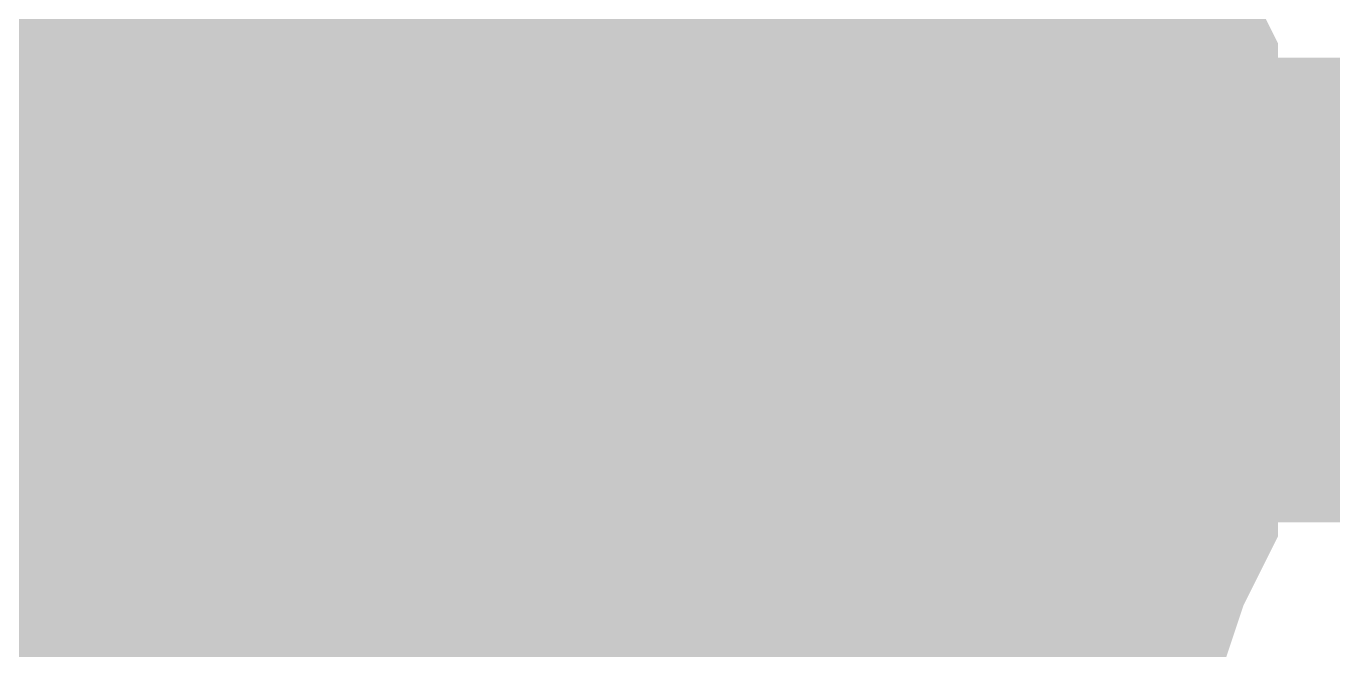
# Model space of a CAD drawing. Header units: inches. Extents: x 0 to 22.3, y 0 to 15.7.
# Drawn here: x 6.1945 to 6.22767, y 7.49079 to 7.50663 of the extents above; entities that cross this region are included whole.
import ezdxf

# ---------------------------------------------------------------- set-up
doc = ezdxf.new("R2010")
doc.units = ezdxf.units.IN
doc.header["$MEASUREMENT"] = 0
doc.layers.add('Sheet', color=255, linetype='Continuous')

msp = doc.modelspace()

# ---------------------------------------------------------------- linework, layer by layer
at = {"layer": 'Sheet'}
for points in [[(6.890067, 7.617948, 0.0118, 0.0118, 0), (6.200928, 7.617948, 0.0118, 0.0118, 0), (6.200928, 7.499932, 0.0118, 0.0118, 0)], [(6.216399, 7.512751, 0.0118, 0.0118, 0), (6.216841, 7.511867, 0.0118, 0.0118, 0), (6.217283, 7.510983, 0.0118, 0.0118, 0), (6.218167, 7.510099, 0.0118, 0.0118, 0), (6.218609, 7.509657, 0.0118, 0.0118, 0), (6.219051, 7.508773, 0.0118, 0.0118, 0), (6.219051, 7.507889, 0.0118, 0.0118, 0), (6.219493, 7.507005, 0.0118, 0.0118, 0), (6.219935, 7.505678, 0.0118, 0.0118, 0), (6.220377, 7.504794, 0.0118, 0.0118, 0), (6.220377, 7.50391, 0.0118, 0.0118, 0), (6.220377, 7.503026, 0.0118, 0.0118, 0), (6.220819, 7.502142, 0.0118, 0.0118, 0), (6.220819, 7.500816, 0.0118, 0.0118, 0), (6.220819, 7.499932, 0.0118, 0.0118, 0)], [(6.216399, 7.512751, 0.0118, 0.0118, 0), (6.216841, 7.511867, 0.0118, 0.0118, 0), (6.217283, 7.510983, 0.0118, 0.0118, 0), (6.218167, 7.510099, 0.0118, 0.0118, 0), (6.218609, 7.509657, 0.0118, 0.0118, 0), (6.219051, 7.508773, 0.0118, 0.0118, 0), (6.219051, 7.507889, 0.0118, 0.0118, 0), (6.219493, 7.507005, 0.0118, 0.0118, 0), (6.219935, 7.505678, 0.0118, 0.0118, 0), (6.220377, 7.504794, 0.0118, 0.0118, 0), (6.220377, 7.50391, 0.0118, 0.0118, 0), (6.220377, 7.503026, 0.0118, 0.0118, 0), (6.220819, 7.502142, 0.0118, 0.0118, 0), (6.220819, 7.500816, 0.0118, 0.0118, 0), (6.220819, 7.499932, 0.0118, 0.0118, 0)], [(6.216399, 7.512751, 0.0118, 0.0118, 0), (6.216841, 7.511867, 0.0118, 0.0118, 0), (6.217283, 7.510983, 0.0118, 0.0118, 0), (6.218167, 7.510099, 0.0118, 0.0118, 0), (6.218609, 7.509657, 0.0118, 0.0118, 0), (6.219051, 7.508773, 0.0118, 0.0118, 0), (6.219051, 7.507889, 0.0118, 0.0118, 0), (6.219493, 7.507005, 0.0118, 0.0118, 0), (6.219935, 7.505678, 0.0118, 0.0118, 0), (6.220377, 7.504794, 0.0118, 0.0118, 0), (6.220377, 7.50391, 0.0118, 0.0118, 0), (6.220377, 7.503026, 0.0118, 0.0118, 0), (6.220819, 7.502142, 0.0118, 0.0118, 0), (6.220819, 7.500816, 0.0118, 0.0118, 0), (6.220819, 7.499932, 0.0118, 0.0118, 0)], [(6.216399, 7.512751, 0.0118, 0.0118, 0), (6.216841, 7.511867, 0.0118, 0.0118, 0), (6.217283, 7.510983, 0.0118, 0.0118, 0), (6.218167, 7.510099, 0.0118, 0.0118, 0), (6.218609, 7.509657, 0.0118, 0.0118, 0), (6.219051, 7.508773, 0.0118, 0.0118, 0), (6.219051, 7.507889, 0.0118, 0.0118, 0), (6.219493, 7.507005, 0.0118, 0.0118, 0), (6.219935, 7.505678, 0.0118, 0.0118, 0), (6.220377, 7.504794, 0.0118, 0.0118, 0), (6.220377, 7.50391, 0.0118, 0.0118, 0), (6.220377, 7.503026, 0.0118, 0.0118, 0), (6.220819, 7.502142, 0.0118, 0.0118, 0), (6.220819, 7.500816, 0.0118, 0.0118, 0), (6.220819, 7.499932, 0.0118, 0.0118, 0)], [(6.216399, 7.512751, 0.0118, 0.0118, 0), (6.216841, 7.511867, 0.0118, 0.0118, 0), (6.217283, 7.510983, 0.0118, 0.0118, 0), (6.218167, 7.510099, 0.0118, 0.0118, 0), (6.218609, 7.509657, 0.0118, 0.0118, 0), (6.219051, 7.508773, 0.0118, 0.0118, 0), (6.219051, 7.507889, 0.0118, 0.0118, 0), (6.219493, 7.507005, 0.0118, 0.0118, 0), (6.219935, 7.505678, 0.0118, 0.0118, 0), (6.220377, 7.504794, 0.0118, 0.0118, 0), (6.220377, 7.50391, 0.0118, 0.0118, 0), (6.220377, 7.503026, 0.0118, 0.0118, 0), (6.220819, 7.502142, 0.0118, 0.0118, 0), (6.220819, 7.500816, 0.0118, 0.0118, 0), (6.220819, 7.499932, 0.0118, 0.0118, 0)], [(6.216399, 7.512751, 0.0118, 0.0118, 0), (6.216841, 7.511867, 0.0118, 0.0118, 0), (6.217283, 7.510983, 0.0118, 0.0118, 0), (6.218167, 7.510099, 0.0118, 0.0118, 0), (6.218609, 7.509657, 0.0118, 0.0118, 0), (6.219051, 7.508773, 0.0118, 0.0118, 0), (6.219051, 7.507889, 0.0118, 0.0118, 0), (6.219493, 7.507005, 0.0118, 0.0118, 0), (6.219935, 7.505678, 0.0118, 0.0118, 0), (6.220377, 7.504794, 0.0118, 0.0118, 0), (6.220377, 7.50391, 0.0118, 0.0118, 0), (6.220377, 7.503026, 0.0118, 0.0118, 0), (6.220819, 7.502142, 0.0118, 0.0118, 0), (6.220819, 7.500816, 0.0118, 0.0118, 0), (6.220819, 7.499932, 0.0118, 0.0118, 0)], [(6.219051, 7.508773, 0.0039, 0.0039, 0), (6.219051, 7.507889, 0.0039, 0.0039, 0), (6.219493, 7.507005, 0.0039, 0.0039, 0), (6.219935, 7.505678, 0.0039, 0.0039, 0), (6.220377, 7.504794, 0.0039, 0.0039, 0), (6.220377, 7.50391, 0.0039, 0.0039, 0), (6.220377, 7.503026, 0.0039, 0.0039, 0), (6.220819, 7.502142, 0.0039, 0.0039, 0), (6.220819, 7.500816, 0.0039, 0.0039, 0), (6.220819, 7.499932, 0.0039, 0.0039, 0)], [(6.219051, 7.508773, 0.0039, 0.0039, 0), (6.219051, 7.507889, 0.0039, 0.0039, 0), (6.219493, 7.507005, 0.0039, 0.0039, 0), (6.219935, 7.505678, 0.0039, 0.0039, 0), (6.220377, 7.504794, 0.0039, 0.0039, 0), (6.220377, 7.50391, 0.0039, 0.0039, 0), (6.220377, 7.503026, 0.0039, 0.0039, 0), (6.220819, 7.502142, 0.0039, 0.0039, 0), (6.220819, 7.500816, 0.0039, 0.0039, 0), (6.220819, 7.499932, 0.0039, 0.0039, 0)], [(6.219051, 7.508773, 0.0039, 0.0039, 0), (6.219051, 7.507889, 0.0039, 0.0039, 0), (6.219493, 7.507005, 0.0039, 0.0039, 0), (6.219935, 7.505678, 0.0039, 0.0039, 0), (6.220377, 7.504794, 0.0039, 0.0039, 0), (6.220377, 7.50391, 0.0039, 0.0039, 0), (6.220377, 7.503026, 0.0039, 0.0039, 0), (6.220819, 7.502142, 0.0039, 0.0039, 0), (6.220819, 7.500816, 0.0039, 0.0039, 0), (6.220819, 7.499932, 0.0039, 0.0039, 0)], [(6.219051, 7.508773, 0.0039, 0.0039, 0), (6.219051, 7.507889, 0.0039, 0.0039, 0), (6.219493, 7.507005, 0.0039, 0.0039, 0), (6.219935, 7.505678, 0.0039, 0.0039, 0), (6.220377, 7.504794, 0.0039, 0.0039, 0), (6.220377, 7.50391, 0.0039, 0.0039, 0), (6.220377, 7.503026, 0.0039, 0.0039, 0), (6.220819, 7.502142, 0.0039, 0.0039, 0), (6.220819, 7.500816, 0.0039, 0.0039, 0), (6.220819, 7.499932, 0.0039, 0.0039, 0)], [(6.219051, 7.508773, 0.0039, 0.0039, 0), (6.219051, 7.507889, 0.0039, 0.0039, 0), (6.219493, 7.507005, 0.0039, 0.0039, 0), (6.219935, 7.505678, 0.0039, 0.0039, 0), (6.220377, 7.504794, 0.0039, 0.0039, 0), (6.220377, 7.50391, 0.0039, 0.0039, 0), (6.220377, 7.503026, 0.0039, 0.0039, 0), (6.220819, 7.502142, 0.0039, 0.0039, 0), (6.220819, 7.500816, 0.0039, 0.0039, 0), (6.220819, 7.499932, 0.0039, 0.0039, 0)], [(6.219051, 7.508773, 0.0039, 0.0039, 0), (6.219051, 7.507889, 0.0039, 0.0039, 0), (6.219493, 7.507005, 0.0039, 0.0039, 0), (6.219935, 7.505678, 0.0039, 0.0039, 0), (6.220377, 7.504794, 0.0039, 0.0039, 0), (6.220377, 7.50391, 0.0039, 0.0039, 0), (6.220377, 7.503026, 0.0039, 0.0039, 0), (6.220819, 7.502142, 0.0039, 0.0039, 0), (6.220819, 7.500816, 0.0039, 0.0039, 0), (6.220819, 7.499932, 0.0039, 0.0039, 0)], [(6.200928, 7.499932, 0.0118, 0.0118, 0), (6.200928, 7.400039, 0.0118, 0.0118, 0)], [(6.890067, 7.499932, 0.0118, 0.0118, 0), (6.200928, 7.499932, 0.0118, 0.0118, 0), (6.200928, 7.480042, 0.0118, 0.0118, 0)], [(6.220819, 7.499932, 0.0118, 0.0118, 0), (6.220819, 7.499048, 0.0118, 0.0118, 0), (6.220819, 7.497722, 0.0118, 0.0118, 0), (6.220377, 7.496838, 0.0118, 0.0118, 0), (6.220377, 7.495954, 0.0118, 0.0118, 0), (6.220377, 7.49507, 0.0118, 0.0118, 0), (6.219935, 7.494186, 0.0118, 0.0118, 0), (6.219493, 7.49286, 0.0118, 0.0118, 0), (6.219051, 7.491976, 0.0118, 0.0118, 0), (6.219051, 7.491092, 0.0118, 0.0118, 0), (6.218609, 7.490208, 0.0118, 0.0118, 0), (6.218167, 7.489766, 0.0118, 0.0118, 0), (6.217283, 7.488882, 0.0118, 0.0118, 0), (6.216841, 7.487998, 0.0118, 0.0118, 0), (6.216399, 7.487114, 0.0118, 0.0118, 0), (6.215515, 7.486672, 0.0118, 0.0118, 0), (6.215073, 7.485788, 0.0118, 0.0118, 0), (6.214189, 7.485346, 0.0118, 0.0118, 0), (6.213747, 7.484462, 0.0118, 0.0118, 0)], [(6.220819, 7.499932, 0.0118, 0.0118, 0), (6.220819, 7.499048, 0.0118, 0.0118, 0), (6.220819, 7.497722, 0.0118, 0.0118, 0), (6.220377, 7.496838, 0.0118, 0.0118, 0), (6.220377, 7.495954, 0.0118, 0.0118, 0), (6.220377, 7.49507, 0.0118, 0.0118, 0), (6.219935, 7.494186, 0.0118, 0.0118, 0), (6.219493, 7.49286, 0.0118, 0.0118, 0), (6.219051, 7.491976, 0.0118, 0.0118, 0), (6.219051, 7.491092, 0.0118, 0.0118, 0), (6.218609, 7.490208, 0.0118, 0.0118, 0), (6.218167, 7.489766, 0.0118, 0.0118, 0), (6.217283, 7.488882, 0.0118, 0.0118, 0), (6.216841, 7.487998, 0.0118, 0.0118, 0), (6.216399, 7.487114, 0.0118, 0.0118, 0), (6.215515, 7.486672, 0.0118, 0.0118, 0), (6.215073, 7.485788, 0.0118, 0.0118, 0), (6.214189, 7.485346, 0.0118, 0.0118, 0), (6.213747, 7.484462, 0.0118, 0.0118, 0)], [(6.220819, 7.499932, 0.0118, 0.0118, 0), (6.220819, 7.499048, 0.0118, 0.0118, 0), (6.220819, 7.497722, 0.0118, 0.0118, 0), (6.220377, 7.496838, 0.0118, 0.0118, 0), (6.220377, 7.495954, 0.0118, 0.0118, 0), (6.220377, 7.49507, 0.0118, 0.0118, 0), (6.219935, 7.494186, 0.0118, 0.0118, 0), (6.219493, 7.49286, 0.0118, 0.0118, 0), (6.219051, 7.491976, 0.0118, 0.0118, 0), (6.219051, 7.491092, 0.0118, 0.0118, 0), (6.218609, 7.490208, 0.0118, 0.0118, 0), (6.218167, 7.489766, 0.0118, 0.0118, 0), (6.217283, 7.488882, 0.0118, 0.0118, 0), (6.216841, 7.487998, 0.0118, 0.0118, 0), (6.216399, 7.487114, 0.0118, 0.0118, 0), (6.215515, 7.486672, 0.0118, 0.0118, 0), (6.215073, 7.485788, 0.0118, 0.0118, 0), (6.214189, 7.485346, 0.0118, 0.0118, 0), (6.213747, 7.484462, 0.0118, 0.0118, 0)], [(6.220819, 7.499932, 0.0118, 0.0118, 0), (6.220819, 7.499048, 0.0118, 0.0118, 0), (6.220819, 7.497722, 0.0118, 0.0118, 0), (6.220377, 7.496838, 0.0118, 0.0118, 0), (6.220377, 7.495954, 0.0118, 0.0118, 0), (6.220377, 7.49507, 0.0118, 0.0118, 0), (6.219935, 7.494186, 0.0118, 0.0118, 0), (6.219493, 7.49286, 0.0118, 0.0118, 0), (6.219051, 7.491976, 0.0118, 0.0118, 0), (6.219051, 7.491092, 0.0118, 0.0118, 0), (6.218609, 7.490208, 0.0118, 0.0118, 0), (6.218167, 7.489766, 0.0118, 0.0118, 0), (6.217283, 7.488882, 0.0118, 0.0118, 0), (6.216841, 7.487998, 0.0118, 0.0118, 0), (6.216399, 7.487114, 0.0118, 0.0118, 0), (6.215515, 7.486672, 0.0118, 0.0118, 0), (6.215073, 7.485788, 0.0118, 0.0118, 0), (6.214189, 7.485346, 0.0118, 0.0118, 0), (6.213747, 7.484462, 0.0118, 0.0118, 0)], [(6.220819, 7.499932, 0.0118, 0.0118, 0), (6.220819, 7.499048, 0.0118, 0.0118, 0), (6.220819, 7.497722, 0.0118, 0.0118, 0), (6.220377, 7.496838, 0.0118, 0.0118, 0), (6.220377, 7.495954, 0.0118, 0.0118, 0), (6.220377, 7.49507, 0.0118, 0.0118, 0), (6.219935, 7.494186, 0.0118, 0.0118, 0), (6.219493, 7.49286, 0.0118, 0.0118, 0), (6.219051, 7.491976, 0.0118, 0.0118, 0), (6.219051, 7.491092, 0.0118, 0.0118, 0), (6.218609, 7.490208, 0.0118, 0.0118, 0), (6.218167, 7.489766, 0.0118, 0.0118, 0), (6.217283, 7.488882, 0.0118, 0.0118, 0), (6.216841, 7.487998, 0.0118, 0.0118, 0), (6.216399, 7.487114, 0.0118, 0.0118, 0), (6.215515, 7.486672, 0.0118, 0.0118, 0), (6.215073, 7.485788, 0.0118, 0.0118, 0), (6.214189, 7.485346, 0.0118, 0.0118, 0), (6.213747, 7.484462, 0.0118, 0.0118, 0)], [(6.220819, 7.499932, 0.0118, 0.0118, 0), (6.220819, 7.499048, 0.0118, 0.0118, 0), (6.220819, 7.497722, 0.0118, 0.0118, 0), (6.220377, 7.496838, 0.0118, 0.0118, 0), (6.220377, 7.495954, 0.0118, 0.0118, 0), (6.220377, 7.49507, 0.0118, 0.0118, 0), (6.219935, 7.494186, 0.0118, 0.0118, 0), (6.219493, 7.49286, 0.0118, 0.0118, 0), (6.219051, 7.491976, 0.0118, 0.0118, 0), (6.219051, 7.491092, 0.0118, 0.0118, 0), (6.218609, 7.490208, 0.0118, 0.0118, 0), (6.218167, 7.489766, 0.0118, 0.0118, 0), (6.217283, 7.488882, 0.0118, 0.0118, 0), (6.216841, 7.487998, 0.0118, 0.0118, 0), (6.216399, 7.487114, 0.0118, 0.0118, 0), (6.215515, 7.486672, 0.0118, 0.0118, 0), (6.215073, 7.485788, 0.0118, 0.0118, 0), (6.214189, 7.485346, 0.0118, 0.0118, 0), (6.213747, 7.484462, 0.0118, 0.0118, 0)], [(6.220819, 7.499932, 0.0118, 0.0118, 0), (6.220819, 7.499932, 0.0118, 0.0118, 0), (6.220819, 7.499932, 0.0118, 0.0118, 0), (6.220819, 7.499932, 0.0118, 0.0118, 0), (6.220819, 7.499932, 0.0118, 0.0118, 0), (6.220819, 7.499932, 0.0118, 0.0118, 0), (6.220819, 7.499932, 0.0118, 0.0118, 0), (6.220819, 7.499932, 0.0118, 0.0118, 0), (6.220819, 7.499932, 0.0118, 0.0118, 0), (6.220819, 7.499932, 0.0118, 0.0118, 0), (6.220819, 7.499932, 0.0118, 0.0118, 0), (6.220819, 7.499932, 0.0118, 0.0118, 0), (6.220819, 7.499932, 0.0118, 0.0118, 0), (6.220819, 7.499932, 0.0118, 0.0118, 0), (6.220819, 7.499932, 0.0118, 0.0118, 0), (6.220819, 7.499932, 0.0118, 0.0118, 0), (6.220819, 7.499932, 0.0118, 0.0118, 0), (6.220819, 7.499932, 0.0118, 0.0118, 0), (6.220819, 7.499932, 0.0118, 0.0118, 0), (6.220819, 7.499932, 0.0118, 0.0118, 0), (6.220819, 7.499932, 0.0118, 0.0118, 0), (6.220819, 7.499932, 0.0118, 0.0118, 0), (6.220819, 7.499932, 0.0118, 0.0118, 0), (6.220819, 7.499932, 0.0118, 0.0118, 0), (6.220819, 7.499932, 0.0118, 0.0118, 0), (6.220819, 7.499932, 0.0118, 0.0118, 0), (6.220819, 7.499932, 0.0118, 0.0118, 0), (6.220819, 7.499932, 0.0118, 0.0118, 0), (6.220819, 7.499932, 0.0118, 0.0118, 0), (6.220819, 7.499932, 0.0118, 0.0118, 0), (6.220819, 7.499932, 0.0118, 0.0118, 0), (6.220819, 7.499932, 0.0118, 0.0118, 0), (6.220819, 7.499932, 0.0118, 0.0118, 0)], [(6.220819, 7.499932, 0.0118, 0.0118, 0), (6.220819, 7.499932, 0.0118, 0.0118, 0)], [(6.220819, 7.499932, 0.0118, 0.0118, 0), (6.220819, 7.499932, 0.0118, 0.0118, 0), (6.220819, 7.499932, 0.0118, 0.0118, 0), (6.220819, 7.499932, 0.0118, 0.0118, 0), (6.220819, 7.499932, 0.0118, 0.0118, 0), (6.220819, 7.499932, 0.0118, 0.0118, 0), (6.220819, 7.499932, 0.0118, 0.0118, 0), (6.220819, 7.499932, 0.0118, 0.0118, 0), (6.220819, 7.499932, 0.0118, 0.0118, 0), (6.220819, 7.499932, 0.0118, 0.0118, 0), (6.220819, 7.499932, 0.0118, 0.0118, 0), (6.220819, 7.499932, 0.0118, 0.0118, 0), (6.220819, 7.499932, 0.0118, 0.0118, 0), (6.220819, 7.499932, 0.0118, 0.0118, 0), (6.220819, 7.499932, 0.0118, 0.0118, 0), (6.220819, 7.499932, 0.0118, 0.0118, 0), (6.220819, 7.499932, 0.0118, 0.0118, 0), (6.220819, 7.499932, 0.0118, 0.0118, 0), (6.220819, 7.499932, 0.0118, 0.0118, 0), (6.220819, 7.499932, 0.0118, 0.0118, 0), (6.220819, 7.499932, 0.0118, 0.0118, 0), (6.220819, 7.499932, 0.0118, 0.0118, 0), (6.220819, 7.499932, 0.0118, 0.0118, 0), (6.220819, 7.499932, 0.0118, 0.0118, 0), (6.220819, 7.499932, 0.0118, 0.0118, 0), (6.220819, 7.499932, 0.0118, 0.0118, 0), (6.220819, 7.499932, 0.0118, 0.0118, 0), (6.220819, 7.499932, 0.0118, 0.0118, 0), (6.220819, 7.499932, 0.0118, 0.0118, 0), (6.220819, 7.499932, 0.0118, 0.0118, 0), (6.220819, 7.499932, 0.0118, 0.0118, 0), (6.220819, 7.499932, 0.0118, 0.0118, 0), (6.220819, 7.499932, 0.0118, 0.0118, 0)], [(6.220819, 7.499932, 0.0118, 0.0118, 0), (6.220819, 7.499932, 0.0118, 0.0118, 0)], [(6.220819, 7.499932, 0.0118, 0.0118, 0), (6.220819, 7.499932, 0.0118, 0.0118, 0), (6.220819, 7.499932, 0.0118, 0.0118, 0), (6.220819, 7.499932, 0.0118, 0.0118, 0), (6.220819, 7.499932, 0.0118, 0.0118, 0), (6.220819, 7.499932, 0.0118, 0.0118, 0), (6.220819, 7.499932, 0.0118, 0.0118, 0), (6.220819, 7.499932, 0.0118, 0.0118, 0), (6.220819, 7.499932, 0.0118, 0.0118, 0), (6.220819, 7.499932, 0.0118, 0.0118, 0), (6.220819, 7.499932, 0.0118, 0.0118, 0), (6.220819, 7.499932, 0.0118, 0.0118, 0), (6.220819, 7.499932, 0.0118, 0.0118, 0), (6.220819, 7.499932, 0.0118, 0.0118, 0), (6.220819, 7.499932, 0.0118, 0.0118, 0), (6.220819, 7.499932, 0.0118, 0.0118, 0), (6.220819, 7.499932, 0.0118, 0.0118, 0), (6.220819, 7.499932, 0.0118, 0.0118, 0), (6.220819, 7.499932, 0.0118, 0.0118, 0), (6.220819, 7.499932, 0.0118, 0.0118, 0), (6.220819, 7.499932, 0.0118, 0.0118, 0), (6.220819, 7.499932, 0.0118, 0.0118, 0), (6.220819, 7.499932, 0.0118, 0.0118, 0), (6.220819, 7.499932, 0.0118, 0.0118, 0), (6.220819, 7.499932, 0.0118, 0.0118, 0), (6.220819, 7.499932, 0.0118, 0.0118, 0), (6.220819, 7.499932, 0.0118, 0.0118, 0), (6.220819, 7.499932, 0.0118, 0.0118, 0), (6.220819, 7.499932, 0.0118, 0.0118, 0), (6.220819, 7.499932, 0.0118, 0.0118, 0), (6.220819, 7.499932, 0.0118, 0.0118, 0), (6.220819, 7.499932, 0.0118, 0.0118, 0), (6.220819, 7.499932, 0.0118, 0.0118, 0)], [(6.220819, 7.499932, 0.0118, 0.0118, 0), (6.220819, 7.499932, 0.0118, 0.0118, 0)], [(6.220819, 7.499932, 0.0118, 0.0118, 0), (6.220819, 7.499932, 0.0118, 0.0118, 0), (6.220819, 7.499932, 0.0118, 0.0118, 0), (6.220819, 7.499932, 0.0118, 0.0118, 0), (6.220819, 7.499932, 0.0118, 0.0118, 0), (6.220819, 7.499932, 0.0118, 0.0118, 0), (6.220819, 7.499932, 0.0118, 0.0118, 0), (6.220819, 7.499932, 0.0118, 0.0118, 0), (6.220819, 7.499932, 0.0118, 0.0118, 0), (6.220819, 7.499932, 0.0118, 0.0118, 0), (6.220819, 7.499932, 0.0118, 0.0118, 0), (6.220819, 7.499932, 0.0118, 0.0118, 0), (6.220819, 7.499932, 0.0118, 0.0118, 0), (6.220819, 7.499932, 0.0118, 0.0118, 0), (6.220819, 7.499932, 0.0118, 0.0118, 0), (6.220819, 7.499932, 0.0118, 0.0118, 0), (6.220819, 7.499932, 0.0118, 0.0118, 0), (6.220819, 7.499932, 0.0118, 0.0118, 0), (6.220819, 7.499932, 0.0118, 0.0118, 0), (6.220819, 7.499932, 0.0118, 0.0118, 0), (6.220819, 7.499932, 0.0118, 0.0118, 0), (6.220819, 7.499932, 0.0118, 0.0118, 0), (6.220819, 7.499932, 0.0118, 0.0118, 0), (6.220819, 7.499932, 0.0118, 0.0118, 0), (6.220819, 7.499932, 0.0118, 0.0118, 0), (6.220819, 7.499932, 0.0118, 0.0118, 0), (6.220819, 7.499932, 0.0118, 0.0118, 0), (6.220819, 7.499932, 0.0118, 0.0118, 0), (6.220819, 7.499932, 0.0118, 0.0118, 0), (6.220819, 7.499932, 0.0118, 0.0118, 0), (6.220819, 7.499932, 0.0118, 0.0118, 0), (6.220819, 7.499932, 0.0118, 0.0118, 0), (6.220819, 7.499932, 0.0118, 0.0118, 0)], [(6.220819, 7.499932, 0.0118, 0.0118, 0), (6.220819, 7.499932, 0.0118, 0.0118, 0)], [(6.220819, 7.499932, 0.0118, 0.0118, 0), (6.220819, 7.499932, 0.0118, 0.0118, 0), (6.220819, 7.499932, 0.0118, 0.0118, 0), (6.220819, 7.499932, 0.0118, 0.0118, 0), (6.220819, 7.499932, 0.0118, 0.0118, 0), (6.220819, 7.499932, 0.0118, 0.0118, 0), (6.220819, 7.499932, 0.0118, 0.0118, 0), (6.220819, 7.499932, 0.0118, 0.0118, 0), (6.220819, 7.499932, 0.0118, 0.0118, 0), (6.220819, 7.499932, 0.0118, 0.0118, 0), (6.220819, 7.499932, 0.0118, 0.0118, 0), (6.220819, 7.499932, 0.0118, 0.0118, 0), (6.220819, 7.499932, 0.0118, 0.0118, 0), (6.220819, 7.499932, 0.0118, 0.0118, 0), (6.220819, 7.499932, 0.0118, 0.0118, 0), (6.220819, 7.499932, 0.0118, 0.0118, 0), (6.220819, 7.499932, 0.0118, 0.0118, 0), (6.220819, 7.499932, 0.0118, 0.0118, 0), (6.220819, 7.499932, 0.0118, 0.0118, 0), (6.220819, 7.499932, 0.0118, 0.0118, 0), (6.220819, 7.499932, 0.0118, 0.0118, 0), (6.220819, 7.499932, 0.0118, 0.0118, 0), (6.220819, 7.499932, 0.0118, 0.0118, 0), (6.220819, 7.499932, 0.0118, 0.0118, 0), (6.220819, 7.499932, 0.0118, 0.0118, 0), (6.220819, 7.499932, 0.0118, 0.0118, 0), (6.220819, 7.499932, 0.0118, 0.0118, 0), (6.220819, 7.499932, 0.0118, 0.0118, 0), (6.220819, 7.499932, 0.0118, 0.0118, 0), (6.220819, 7.499932, 0.0118, 0.0118, 0), (6.220819, 7.499932, 0.0118, 0.0118, 0), (6.220819, 7.499932, 0.0118, 0.0118, 0), (6.220819, 7.499932, 0.0118, 0.0118, 0)], [(6.220819, 7.499932, 0.0118, 0.0118, 0), (6.220819, 7.499932, 0.0118, 0.0118, 0)], [(6.220819, 7.499932, 0.0118, 0.0118, 0), (6.220819, 7.499932, 0.0118, 0.0118, 0), (6.220819, 7.499932, 0.0118, 0.0118, 0), (6.220819, 7.499932, 0.0118, 0.0118, 0), (6.220819, 7.499932, 0.0118, 0.0118, 0), (6.220819, 7.499932, 0.0118, 0.0118, 0), (6.220819, 7.499932, 0.0118, 0.0118, 0), (6.220819, 7.499932, 0.0118, 0.0118, 0), (6.220819, 7.499932, 0.0118, 0.0118, 0), (6.220819, 7.499932, 0.0118, 0.0118, 0), (6.220819, 7.499932, 0.0118, 0.0118, 0), (6.220819, 7.499932, 0.0118, 0.0118, 0), (6.220819, 7.499932, 0.0118, 0.0118, 0), (6.220819, 7.499932, 0.0118, 0.0118, 0), (6.220819, 7.499932, 0.0118, 0.0118, 0), (6.220819, 7.499932, 0.0118, 0.0118, 0), (6.220819, 7.499932, 0.0118, 0.0118, 0), (6.220819, 7.499932, 0.0118, 0.0118, 0), (6.220819, 7.499932, 0.0118, 0.0118, 0), (6.220819, 7.499932, 0.0118, 0.0118, 0), (6.220819, 7.499932, 0.0118, 0.0118, 0), (6.220819, 7.499932, 0.0118, 0.0118, 0), (6.220819, 7.499932, 0.0118, 0.0118, 0), (6.220819, 7.499932, 0.0118, 0.0118, 0), (6.220819, 7.499932, 0.0118, 0.0118, 0), (6.220819, 7.499932, 0.0118, 0.0118, 0), (6.220819, 7.499932, 0.0118, 0.0118, 0), (6.220819, 7.499932, 0.0118, 0.0118, 0), (6.220819, 7.499932, 0.0118, 0.0118, 0), (6.220819, 7.499932, 0.0118, 0.0118, 0), (6.220819, 7.499932, 0.0118, 0.0118, 0), (6.220819, 7.499932, 0.0118, 0.0118, 0), (6.220819, 7.499932, 0.0118, 0.0118, 0)], [(6.220819, 7.499932, 0.0118, 0.0118, 0), (6.220819, 7.499932, 0.0118, 0.0118, 0)], [(6.220819, 7.499932, 0.0039, 0.0039, 0), (6.220819, 7.499048, 0.0039, 0.0039, 0), (6.220819, 7.497722, 0.0039, 0.0039, 0), (6.220377, 7.496838, 0.0039, 0.0039, 0), (6.220377, 7.495954, 0.0039, 0.0039, 0), (6.220377, 7.49507, 0.0039, 0.0039, 0), (6.219935, 7.494186, 0.0039, 0.0039, 0), (6.219493, 7.49286, 0.0039, 0.0039, 0), (6.219051, 7.491976, 0.0039, 0.0039, 0), (6.219051, 7.491092, 0.0039, 0.0039, 0), (6.218609, 7.490208, 0.0039, 0.0039, 0), (6.218167, 7.489766, 0.0039, 0.0039, 0), (6.217283, 7.488882, 0.0039, 0.0039, 0), (6.216841, 7.487998, 0.0039, 0.0039, 0)], [(6.220819, 7.499932, 0.0039, 0.0039, 0), (6.220819, 7.499048, 0.0039, 0.0039, 0), (6.220819, 7.497722, 0.0039, 0.0039, 0), (6.220377, 7.496838, 0.0039, 0.0039, 0), (6.220377, 7.495954, 0.0039, 0.0039, 0), (6.220377, 7.49507, 0.0039, 0.0039, 0), (6.219935, 7.494186, 0.0039, 0.0039, 0), (6.219493, 7.49286, 0.0039, 0.0039, 0), (6.219051, 7.491976, 0.0039, 0.0039, 0), (6.219051, 7.491092, 0.0039, 0.0039, 0), (6.218609, 7.490208, 0.0039, 0.0039, 0), (6.218167, 7.489766, 0.0039, 0.0039, 0), (6.217283, 7.488882, 0.0039, 0.0039, 0), (6.216841, 7.487998, 0.0039, 0.0039, 0)], [(6.220819, 7.499932, 0.0039, 0.0039, 0), (6.220819, 7.499048, 0.0039, 0.0039, 0), (6.220819, 7.497722, 0.0039, 0.0039, 0), (6.220377, 7.496838, 0.0039, 0.0039, 0), (6.220377, 7.495954, 0.0039, 0.0039, 0), (6.220377, 7.49507, 0.0039, 0.0039, 0), (6.219935, 7.494186, 0.0039, 0.0039, 0), (6.219493, 7.49286, 0.0039, 0.0039, 0), (6.219051, 7.491976, 0.0039, 0.0039, 0), (6.219051, 7.491092, 0.0039, 0.0039, 0), (6.218609, 7.490208, 0.0039, 0.0039, 0), (6.218167, 7.489766, 0.0039, 0.0039, 0), (6.217283, 7.488882, 0.0039, 0.0039, 0), (6.216841, 7.487998, 0.0039, 0.0039, 0)], [(6.220819, 7.499932, 0.0039, 0.0039, 0), (6.220819, 7.499048, 0.0039, 0.0039, 0), (6.220819, 7.497722, 0.0039, 0.0039, 0), (6.220377, 7.496838, 0.0039, 0.0039, 0), (6.220377, 7.495954, 0.0039, 0.0039, 0), (6.220377, 7.49507, 0.0039, 0.0039, 0), (6.219935, 7.494186, 0.0039, 0.0039, 0), (6.219493, 7.49286, 0.0039, 0.0039, 0), (6.219051, 7.491976, 0.0039, 0.0039, 0), (6.219051, 7.491092, 0.0039, 0.0039, 0), (6.218609, 7.490208, 0.0039, 0.0039, 0), (6.218167, 7.489766, 0.0039, 0.0039, 0), (6.217283, 7.488882, 0.0039, 0.0039, 0), (6.216841, 7.487998, 0.0039, 0.0039, 0)], [(6.220819, 7.499932, 0.0039, 0.0039, 0), (6.220819, 7.499048, 0.0039, 0.0039, 0), (6.220819, 7.497722, 0.0039, 0.0039, 0), (6.220377, 7.496838, 0.0039, 0.0039, 0), (6.220377, 7.495954, 0.0039, 0.0039, 0), (6.220377, 7.49507, 0.0039, 0.0039, 0), (6.219935, 7.494186, 0.0039, 0.0039, 0), (6.219493, 7.49286, 0.0039, 0.0039, 0), (6.219051, 7.491976, 0.0039, 0.0039, 0), (6.219051, 7.491092, 0.0039, 0.0039, 0), (6.218609, 7.490208, 0.0039, 0.0039, 0), (6.218167, 7.489766, 0.0039, 0.0039, 0), (6.217283, 7.488882, 0.0039, 0.0039, 0), (6.216841, 7.487998, 0.0039, 0.0039, 0)], [(6.220819, 7.499932, 0.0039, 0.0039, 0), (6.220819, 7.499048, 0.0039, 0.0039, 0), (6.220819, 7.497722, 0.0039, 0.0039, 0), (6.220377, 7.496838, 0.0039, 0.0039, 0), (6.220377, 7.495954, 0.0039, 0.0039, 0), (6.220377, 7.49507, 0.0039, 0.0039, 0), (6.219935, 7.494186, 0.0039, 0.0039, 0), (6.219493, 7.49286, 0.0039, 0.0039, 0), (6.219051, 7.491976, 0.0039, 0.0039, 0), (6.219051, 7.491092, 0.0039, 0.0039, 0), (6.218609, 7.490208, 0.0039, 0.0039, 0), (6.218167, 7.489766, 0.0039, 0.0039, 0), (6.217283, 7.488882, 0.0039, 0.0039, 0), (6.216841, 7.487998, 0.0039, 0.0039, 0)], [(6.220819, 7.499932, 0.0039, 0.0039, 0), (6.220819, 7.499932, 0.0039, 0.0039, 0), (6.220819, 7.499932, 0.0039, 0.0039, 0), (6.220819, 7.499932, 0.0039, 0.0039, 0), (6.220819, 7.499932, 0.0039, 0.0039, 0), (6.220819, 7.499932, 0.0039, 0.0039, 0), (6.220819, 7.499932, 0.0039, 0.0039, 0), (6.220819, 7.499932, 0.0039, 0.0039, 0), (6.220819, 7.499932, 0.0039, 0.0039, 0), (6.220819, 7.499932, 0.0039, 0.0039, 0), (6.220819, 7.499932, 0.0039, 0.0039, 0), (6.220819, 7.499932, 0.0039, 0.0039, 0), (6.220819, 7.499932, 0.0039, 0.0039, 0), (6.220819, 7.499932, 0.0039, 0.0039, 0), (6.220819, 7.499932, 0.0039, 0.0039, 0), (6.220819, 7.499932, 0.0039, 0.0039, 0), (6.220819, 7.499932, 0.0039, 0.0039, 0), (6.220819, 7.499932, 0.0039, 0.0039, 0), (6.220819, 7.499932, 0.0039, 0.0039, 0), (6.220819, 7.499932, 0.0039, 0.0039, 0), (6.220819, 7.499932, 0.0039, 0.0039, 0), (6.220819, 7.499932, 0.0039, 0.0039, 0), (6.220819, 7.499932, 0.0039, 0.0039, 0), (6.220819, 7.499932, 0.0039, 0.0039, 0), (6.220819, 7.499932, 0.0039, 0.0039, 0), (6.220819, 7.499932, 0.0039, 0.0039, 0), (6.220819, 7.499932, 0.0039, 0.0039, 0), (6.220819, 7.499932, 0.0039, 0.0039, 0), (6.220819, 7.499932, 0.0039, 0.0039, 0), (6.220819, 7.499932, 0.0039, 0.0039, 0), (6.220819, 7.499932, 0.0039, 0.0039, 0), (6.220819, 7.499932, 0.0039, 0.0039, 0), (6.220819, 7.499932, 0.0039, 0.0039, 0)], [(6.220819, 7.499932, 0.0039, 0.0039, 0), (6.220819, 7.499932, 0.0039, 0.0039, 0)], [(6.220819, 7.499932, 0.0039, 0.0039, 0), (6.220819, 7.499932, 0.0039, 0.0039, 0), (6.220819, 7.499932, 0.0039, 0.0039, 0), (6.220819, 7.499932, 0.0039, 0.0039, 0), (6.220819, 7.499932, 0.0039, 0.0039, 0), (6.220819, 7.499932, 0.0039, 0.0039, 0), (6.220819, 7.499932, 0.0039, 0.0039, 0), (6.220819, 7.499932, 0.0039, 0.0039, 0), (6.220819, 7.499932, 0.0039, 0.0039, 0), (6.220819, 7.499932, 0.0039, 0.0039, 0), (6.220819, 7.499932, 0.0039, 0.0039, 0), (6.220819, 7.499932, 0.0039, 0.0039, 0), (6.220819, 7.499932, 0.0039, 0.0039, 0), (6.220819, 7.499932, 0.0039, 0.0039, 0), (6.220819, 7.499932, 0.0039, 0.0039, 0), (6.220819, 7.499932, 0.0039, 0.0039, 0), (6.220819, 7.499932, 0.0039, 0.0039, 0), (6.220819, 7.499932, 0.0039, 0.0039, 0), (6.220819, 7.499932, 0.0039, 0.0039, 0), (6.220819, 7.499932, 0.0039, 0.0039, 0), (6.220819, 7.499932, 0.0039, 0.0039, 0), (6.220819, 7.499932, 0.0039, 0.0039, 0), (6.220819, 7.499932, 0.0039, 0.0039, 0), (6.220819, 7.499932, 0.0039, 0.0039, 0), (6.220819, 7.499932, 0.0039, 0.0039, 0), (6.220819, 7.499932, 0.0039, 0.0039, 0), (6.220819, 7.499932, 0.0039, 0.0039, 0), (6.220819, 7.499932, 0.0039, 0.0039, 0), (6.220819, 7.499932, 0.0039, 0.0039, 0), (6.220819, 7.499932, 0.0039, 0.0039, 0), (6.220819, 7.499932, 0.0039, 0.0039, 0), (6.220819, 7.499932, 0.0039, 0.0039, 0), (6.220819, 7.499932, 0.0039, 0.0039, 0)], [(6.220819, 7.499932, 0.0039, 0.0039, 0), (6.220819, 7.499932, 0.0039, 0.0039, 0)], [(6.220819, 7.499932, 0.0039, 0.0039, 0), (6.220819, 7.499932, 0.0039, 0.0039, 0), (6.220819, 7.499932, 0.0039, 0.0039, 0), (6.220819, 7.499932, 0.0039, 0.0039, 0), (6.220819, 7.499932, 0.0039, 0.0039, 0), (6.220819, 7.499932, 0.0039, 0.0039, 0), (6.220819, 7.499932, 0.0039, 0.0039, 0), (6.220819, 7.499932, 0.0039, 0.0039, 0), (6.220819, 7.499932, 0.0039, 0.0039, 0), (6.220819, 7.499932, 0.0039, 0.0039, 0), (6.220819, 7.499932, 0.0039, 0.0039, 0), (6.220819, 7.499932, 0.0039, 0.0039, 0), (6.220819, 7.499932, 0.0039, 0.0039, 0), (6.220819, 7.499932, 0.0039, 0.0039, 0), (6.220819, 7.499932, 0.0039, 0.0039, 0), (6.220819, 7.499932, 0.0039, 0.0039, 0), (6.220819, 7.499932, 0.0039, 0.0039, 0), (6.220819, 7.499932, 0.0039, 0.0039, 0), (6.220819, 7.499932, 0.0039, 0.0039, 0), (6.220819, 7.499932, 0.0039, 0.0039, 0), (6.220819, 7.499932, 0.0039, 0.0039, 0), (6.220819, 7.499932, 0.0039, 0.0039, 0), (6.220819, 7.499932, 0.0039, 0.0039, 0), (6.220819, 7.499932, 0.0039, 0.0039, 0), (6.220819, 7.499932, 0.0039, 0.0039, 0), (6.220819, 7.499932, 0.0039, 0.0039, 0), (6.220819, 7.499932, 0.0039, 0.0039, 0), (6.220819, 7.499932, 0.0039, 0.0039, 0), (6.220819, 7.499932, 0.0039, 0.0039, 0), (6.220819, 7.499932, 0.0039, 0.0039, 0), (6.220819, 7.499932, 0.0039, 0.0039, 0), (6.220819, 7.499932, 0.0039, 0.0039, 0), (6.220819, 7.499932, 0.0039, 0.0039, 0)], [(6.220819, 7.499932, 0.0039, 0.0039, 0), (6.220819, 7.499932, 0.0039, 0.0039, 0)], [(6.220819, 7.499932, 0.0039, 0.0039, 0), (6.220819, 7.499932, 0.0039, 0.0039, 0), (6.220819, 7.499932, 0.0039, 0.0039, 0), (6.220819, 7.499932, 0.0039, 0.0039, 0), (6.220819, 7.499932, 0.0039, 0.0039, 0), (6.220819, 7.499932, 0.0039, 0.0039, 0), (6.220819, 7.499932, 0.0039, 0.0039, 0), (6.220819, 7.499932, 0.0039, 0.0039, 0), (6.220819, 7.499932, 0.0039, 0.0039, 0), (6.220819, 7.499932, 0.0039, 0.0039, 0), (6.220819, 7.499932, 0.0039, 0.0039, 0), (6.220819, 7.499932, 0.0039, 0.0039, 0), (6.220819, 7.499932, 0.0039, 0.0039, 0), (6.220819, 7.499932, 0.0039, 0.0039, 0), (6.220819, 7.499932, 0.0039, 0.0039, 0), (6.220819, 7.499932, 0.0039, 0.0039, 0), (6.220819, 7.499932, 0.0039, 0.0039, 0), (6.220819, 7.499932, 0.0039, 0.0039, 0), (6.220819, 7.499932, 0.0039, 0.0039, 0), (6.220819, 7.499932, 0.0039, 0.0039, 0), (6.220819, 7.499932, 0.0039, 0.0039, 0), (6.220819, 7.499932, 0.0039, 0.0039, 0), (6.220819, 7.499932, 0.0039, 0.0039, 0), (6.220819, 7.499932, 0.0039, 0.0039, 0), (6.220819, 7.499932, 0.0039, 0.0039, 0), (6.220819, 7.499932, 0.0039, 0.0039, 0), (6.220819, 7.499932, 0.0039, 0.0039, 0), (6.220819, 7.499932, 0.0039, 0.0039, 0), (6.220819, 7.499932, 0.0039, 0.0039, 0), (6.220819, 7.499932, 0.0039, 0.0039, 0), (6.220819, 7.499932, 0.0039, 0.0039, 0), (6.220819, 7.499932, 0.0039, 0.0039, 0), (6.220819, 7.499932, 0.0039, 0.0039, 0)], [(6.220819, 7.499932, 0.0039, 0.0039, 0), (6.220819, 7.499932, 0.0039, 0.0039, 0)], [(6.220819, 7.499932, 0.0039, 0.0039, 0), (6.220819, 7.499932, 0.0039, 0.0039, 0), (6.220819, 7.499932, 0.0039, 0.0039, 0), (6.220819, 7.499932, 0.0039, 0.0039, 0), (6.220819, 7.499932, 0.0039, 0.0039, 0), (6.220819, 7.499932, 0.0039, 0.0039, 0), (6.220819, 7.499932, 0.0039, 0.0039, 0), (6.220819, 7.499932, 0.0039, 0.0039, 0), (6.220819, 7.499932, 0.0039, 0.0039, 0), (6.220819, 7.499932, 0.0039, 0.0039, 0), (6.220819, 7.499932, 0.0039, 0.0039, 0), (6.220819, 7.499932, 0.0039, 0.0039, 0), (6.220819, 7.499932, 0.0039, 0.0039, 0), (6.220819, 7.499932, 0.0039, 0.0039, 0), (6.220819, 7.499932, 0.0039, 0.0039, 0), (6.220819, 7.499932, 0.0039, 0.0039, 0), (6.220819, 7.499932, 0.0039, 0.0039, 0), (6.220819, 7.499932, 0.0039, 0.0039, 0), (6.220819, 7.499932, 0.0039, 0.0039, 0), (6.220819, 7.499932, 0.0039, 0.0039, 0), (6.220819, 7.499932, 0.0039, 0.0039, 0), (6.220819, 7.499932, 0.0039, 0.0039, 0), (6.220819, 7.499932, 0.0039, 0.0039, 0), (6.220819, 7.499932, 0.0039, 0.0039, 0), (6.220819, 7.499932, 0.0039, 0.0039, 0), (6.220819, 7.499932, 0.0039, 0.0039, 0), (6.220819, 7.499932, 0.0039, 0.0039, 0), (6.220819, 7.499932, 0.0039, 0.0039, 0), (6.220819, 7.499932, 0.0039, 0.0039, 0), (6.220819, 7.499932, 0.0039, 0.0039, 0), (6.220819, 7.499932, 0.0039, 0.0039, 0), (6.220819, 7.499932, 0.0039, 0.0039, 0), (6.220819, 7.499932, 0.0039, 0.0039, 0)], [(6.220819, 7.499932, 0.0039, 0.0039, 0), (6.220819, 7.499932, 0.0039, 0.0039, 0)], [(6.220819, 7.499932, 0.0039, 0.0039, 0), (6.220819, 7.499932, 0.0039, 0.0039, 0), (6.220819, 7.499932, 0.0039, 0.0039, 0), (6.220819, 7.499932, 0.0039, 0.0039, 0), (6.220819, 7.499932, 0.0039, 0.0039, 0), (6.220819, 7.499932, 0.0039, 0.0039, 0), (6.220819, 7.499932, 0.0039, 0.0039, 0), (6.220819, 7.499932, 0.0039, 0.0039, 0), (6.220819, 7.499932, 0.0039, 0.0039, 0), (6.220819, 7.499932, 0.0039, 0.0039, 0), (6.220819, 7.499932, 0.0039, 0.0039, 0), (6.220819, 7.499932, 0.0039, 0.0039, 0), (6.220819, 7.499932, 0.0039, 0.0039, 0), (6.220819, 7.499932, 0.0039, 0.0039, 0), (6.220819, 7.499932, 0.0039, 0.0039, 0), (6.220819, 7.499932, 0.0039, 0.0039, 0), (6.220819, 7.499932, 0.0039, 0.0039, 0), (6.220819, 7.499932, 0.0039, 0.0039, 0), (6.220819, 7.499932, 0.0039, 0.0039, 0), (6.220819, 7.499932, 0.0039, 0.0039, 0), (6.220819, 7.499932, 0.0039, 0.0039, 0), (6.220819, 7.499932, 0.0039, 0.0039, 0), (6.220819, 7.499932, 0.0039, 0.0039, 0), (6.220819, 7.499932, 0.0039, 0.0039, 0), (6.220819, 7.499932, 0.0039, 0.0039, 0), (6.220819, 7.499932, 0.0039, 0.0039, 0), (6.220819, 7.499932, 0.0039, 0.0039, 0), (6.220819, 7.499932, 0.0039, 0.0039, 0), (6.220819, 7.499932, 0.0039, 0.0039, 0), (6.220819, 7.499932, 0.0039, 0.0039, 0), (6.220819, 7.499932, 0.0039, 0.0039, 0), (6.220819, 7.499932, 0.0039, 0.0039, 0), (6.220819, 7.499932, 0.0039, 0.0039, 0)], [(6.220819, 7.499932, 0.0039, 0.0039, 0), (6.220819, 7.499932, 0.0039, 0.0039, 0)]]:
    msp.add_lwpolyline(points, format="xyseb", dxfattribs=at)
msp.add_lwpolyline([(6.190788, 7.5, 0.02, 0.02, 1), (6.210788, 7.5, 0.02, 0.02, 1)], format="xyseb", close=True, dxfattribs=at)

doc.saveas('drawing.dxf')
